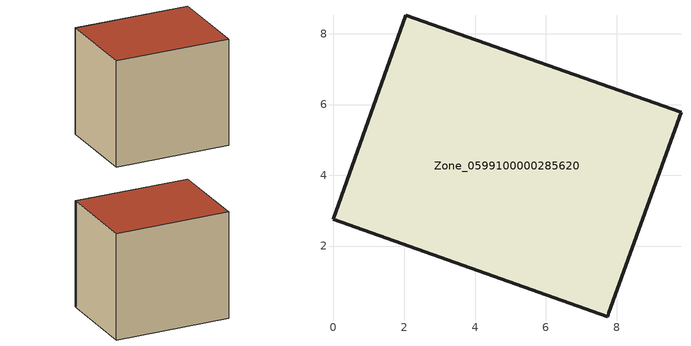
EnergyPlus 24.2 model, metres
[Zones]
Zone_0599100000285620
 floor ground (C_G): 9.82,5.79 7.78,0.12 7.75,0.01 0,2.76 2.04,8.52 z0.48
 wall outside (C_F): 9.82,5.79 2.04,8.52 0,2.76 7.75,0.01 7.78,0.12 9.82,5.79 z0.48:8.09
 roof outside (C_R): 7.78,0.12 9.82,5.79 2.04,8.52 0,2.76 7.75,0.01 z8.09
[BUILDING]
Pand.0599100000285620: North Axis=0; Terrain=City; Loads Convergence Tolerance Value=0.04; Temperature Convergence Tolerance Value=0.4; Solar Distribution=FullExterior; Maximum Number of Warmup Days=25; Minimum Number of Warmup Days=1
[Site:Location]
Rotterdam.The.Hague.AP_ZH_NLD Design_Conditions: Latitude=51.96; Longitude=4.45; Time Zone=1; Elevation=-4.5
[SITE:GROUNDTEMPERATURE:BUILDINGSURFACE]
18, 18, 18, 18, 18, 18, 18, 18, 18, 18, 18, 18
[MATERIAL] Thermal Absorptance=0.9; Solar Absorptance=0.7; Visible Absorptance=0.7
Name | Roughness | Thickness | Conductivity | Density | Specific Heat
G.TI.1965-1974 | MediumSmooth | 0.15 | 0.882353 | 540 | 1210
F.TI.1965-1974 | Rough | 0.3 | 0.697674 | 1920 | 840
R.TI.1965-1974 | MediumRough | 0.2 | 0.232558 | 1500 | 1000
[CONSTRUCTION]
C_G: G.TI.1965-1974
C_F: F.TI.1965-1974
C_R: R.TI.1965-1974
[ZONE]
Zone_0599100000285620: Type=1; Multiplier=1; Ceiling Height=Autocalculate; Volume=Autocalculate; Floor Area=autocalculate; Part of Total Floor Area=Yes
[ZONEINFILTRATION:DESIGNFLOWRATE]
Infil_Zone_0599100000285620: Zone or ZoneList or Space or SpaceList=Zone_0599100000285620; Schedule=AlwaysOn; Design Flow Rate Calculation Method=Flow/Area; Flow Rate per Floor Area=0.003; Constant Term Coefficient=1; Temperature Term Coefficient=0; Velocity Term Coefficient=0; Velocity Squared Term Coefficient=0
[HVACTEMPLATE:ZONE:IDEALLOADSAIRSYSTEM]
Zone_0599100000285620: Maximum Heating Supply Air Temperature=50; Minimum Cooling Supply Air Temperature=13; Maximum Heating Supply Air Humidity Ratio=0.0156; Minimum Cooling Supply Air Humidity Ratio=0.0077; Heating Limit=NoLimit; Cooling Limit=NoLimit; Dehumidification Control Type=ConstantSensibleHeatRatio; Cooling Sensible Heat Ratio=0.7; Dehumidification Setpoint=60; Humidification Control Type=None; Humidification Setpoint=30; Outdoor Air Method=None; Outdoor Air Flow Rate per Person=0.00944; Outdoor Air Flow Rate per Zone Floor Area=0; Outdoor Air Flow Rate per Zone=0; Demand Controlled Ventilation Type=None; Outdoor Air Economizer Type=NoEconomizer; Heat Recovery Type=None; Sensible Heat Recovery Effectiveness=0.7; Latent Heat Recovery Effectiveness=0.65
[ZONECONTROL:THERMOSTAT]
ThermostatControl_Zone_0599100000285620: Zone or ZoneList=Zone_0599100000285620; Control Type Schedule=DualSetpointControlType; Control 1=Thermostat_Zone_0599100000285620; Temperature Difference Between Cutout And Setpoint=0
[THERMOSTATSETPOINT:DUALSETPOINT]
Thermostat_Zone_0599100000285620: Heating Setpoint Temperature Schedule=HeatingSetpoint_Zone_0599100000285620; Cooling Setpoint Temperature Schedule=CoolingSetpoint_Zone_0599100000285620
[SCHEDULE:COMPACT]
HeatingSetpoint_Zone_0599100000285620: Through: 12/31, For: AllDays, Until: 24:00, 21
CoolingSetpoint_Zone_0599100000285620: Through: 12/31, For: AllDays, Until: 24:00, 24
DualSetpointControlType: Through: 12/31, For: AllDays, Until: 24:00, 4
AlwaysOn: Through: 12/31, For: AllDays, Until: 24:00, 1
